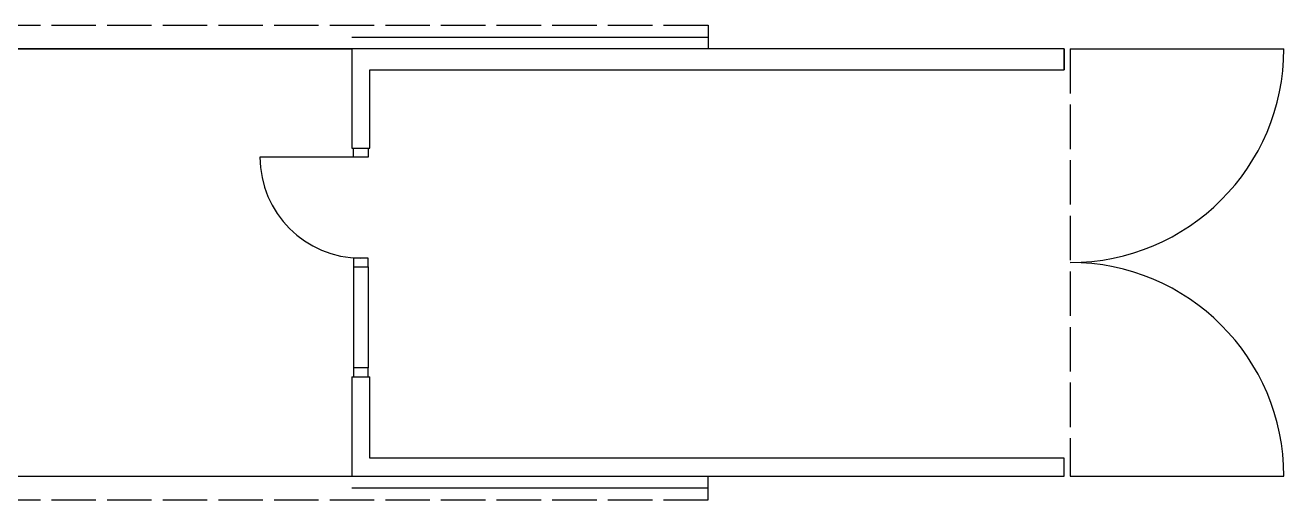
# Model space of a CAD drawing. Header units: inches. Extents: x -3589 to 7564, y 1292 to 4546.
# Drawn here: x -398.1 to 26, y 2346.1 to 2506.1 of the extents above; entities that cross this region are included whole.
import ezdxf

# ---------------------------------------------------------------- set-up
doc = ezdxf.new("R2010")
doc.units = ezdxf.units.IN
doc.header["$LTSCALE"] = 1.25
doc.header["$MEASUREMENT"] = 0
doc.linetypes.add('ACAD_ISO02W100', pattern=[15, 12, -3])
doc.layers.get('0').update_dxf_attribs({"color": 253})
for name, color, linetype in [('A-doors', 254, 'Continuous'), ('A-soffit', 251, 'ACAD_ISO02W100'), ('A-walls', 7, 'Continuous')]:
    doc.layers.add(name, color=color, linetype=linetype)

msp = doc.modelspace()

# ---------------------------------------------------------------- linework, layer by layer
for p, q in [((-408, 2498.09), (-288, 2498.09)), ((-288, 2498.09), (-408, 2498.09)), ((-408, 2354.09), (-288, 2354.09))]:
    msp.add_line(p, q)
at = {"layer": 'A-doors'}
for p, q in [((-288, 2502.09), (-168, 2502.09)), ((-46, 2498.09), (26, 2498.09)), ((-287.5, 2464.59), (-282.5, 2464.59)), ((-287.5, 2461.59), (-287.5, 2464.59)), ((-282.5, 2464.59), (-282.5, 2461.59)), ((-285, 2461.59), (-319, 2461.59)), ((-282.5, 2461.59), (-287.5, 2461.59)), ((-282.5, 2427.59), (-287.5, 2427.59)), ((-287.5, 2427.59), (-287.5, 2424.59)), ((-282.5, 2424.59), (-282.5, 2427.59)), ((-287.5, 2424.59), (-287.5, 2390.59)), ((-287.5, 2424.59), (-282.5, 2424.59)), ((-282.5, 2424.59), (-282.5, 2390.59)), ((-282.5, 2390.59), (-287.5, 2390.59)), ((-287.5, 2390.59), (-287.5, 2387.59)), ((-282.5, 2387.59), (-282.5, 2390.59)), ((-287.5, 2387.59), (-282.5, 2387.59)), ((-46, 2354.09), (26, 2354.09)), ((-288, 2350.09), (-168, 2350.09))]:
    msp.add_line(p, q, dxfattribs=at)
for centre, radius, start, end in [((-46, 2498.09), 72, 270, 0), ((-285, 2461.59), 34, 180, 270), ((-46, 2354.09), 72, 0, 90)]:
    msp.add_arc(centre, radius, start, end, dxfattribs=at)
at = {"layer": 'A-soffit'}
for p, q in [((-408, 2506.09), (-168, 2506.09)), ((-168, 2506.09), (-168, 2498.09)), ((-46, 2498.09), (-46, 2354.09)), ((-168, 2346.09), (-168, 2354.09)), ((-408, 2346.09), (-168, 2346.09))]:
    msp.add_line(p, q, dxfattribs=at)
at = {"layer": 'A-walls'}
for p, q in [((-288, 2498.09), (-288, 2464.59)), ((-48, 2498.09), (-288, 2498.09)), ((-48, 2491.09), (-48, 2498.09)), ((-48, 2498.09), (-48, 2491.09)), ((-282, 2464.59), (-282, 2491.09)), ((-282, 2491.09), (-48, 2491.09)), ((-288, 2464.59), (-282, 2464.59)), ((-288, 2387.59), (-282, 2387.59)), ((-288, 2387.59), (-288, 2354.09)), ((-282, 2360.09), (-282, 2387.59)), ((-48, 2360.09), (-282, 2360.09)), ((-48, 2354.09), (-48, 2360.09)), ((-288, 2354.09), (-48, 2354.09))]:
    msp.add_line(p, q, dxfattribs=at)

doc.saveas('drawing.dxf')
